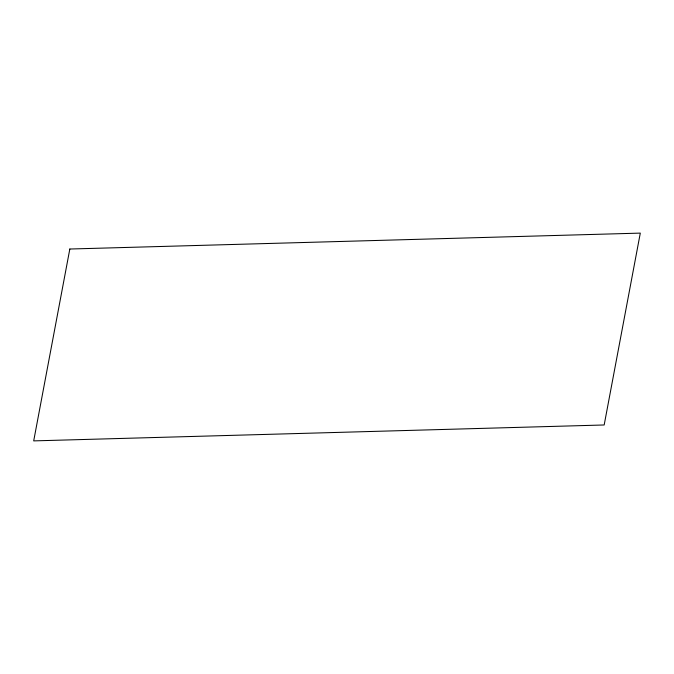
<?xml version="1.0" encoding="UTF-8"?>
<svg xmlns="http://www.w3.org/2000/svg" width="674" height="674" viewBox="0 0 674 674"><rect width="100%" height="100%" fill="white"/><g stroke="black" fill="none" stroke-linecap="round" stroke-linejoin="round"><path stroke-width="1.01" d="M69.826 249.026L33.7 440.889L604.174 424.974L640.3 233.111L69.826 249.026"/></g></svg>
